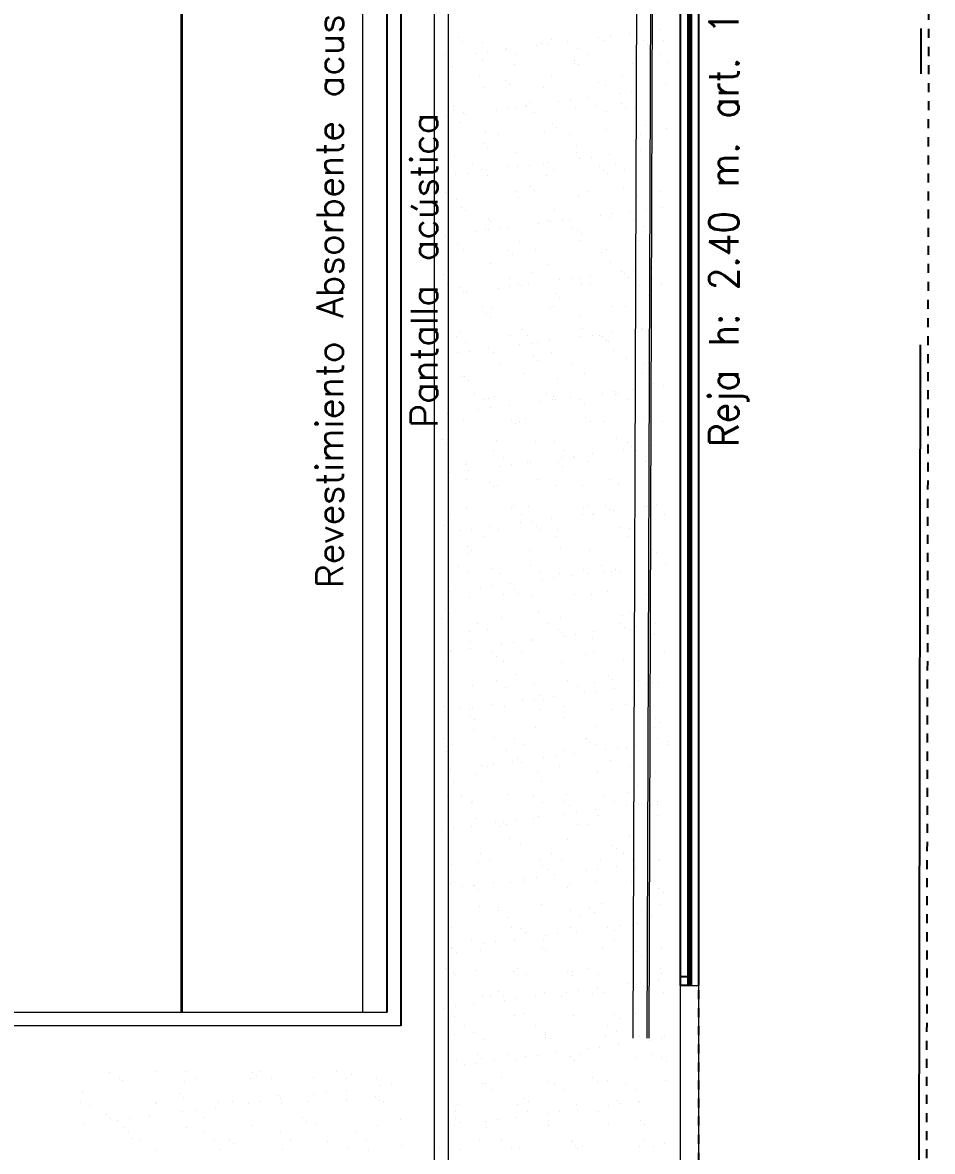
# Model space of a CAD drawing. Header units: millimetres. Extents: x 182 to 305, y 81 to 164.
# Drawn here: x 294.49 to 304.57, y 126.69 to 139.19 of the extents above; entities that cross this region are included whole.
import ezdxf

# ---------------------------------------------------------------- set-up
doc = ezdxf.new("R2010")
doc.units = ezdxf.units.MM
for name, pattern in [('ACAD_ISO04W100', [30.5, 24, -3, 0.5, -3]), ('ACAD_ISO10W100', [18.5, 12, -3, 0.5, -3]), ('DASHDOT', [1, 0.5, -0.25, 0, -0.25])]:
    doc.linetypes.add(name, pattern=pattern)
for name, color, linetype, lineweight in [('A-----DIP', 7, 'Continuous', 9), ('A-----NPP', 7, 'Continuous', 9), ('A-AREAIDM', 7, 'Continuous', 18), ('A-FLORSTM', 7, 'Continuous', 9), ('A-WALL', 7, 'Continuous', 9), ('BLOCK 019', 7, 'Continuous', 9)]:
    doc.layers.add(name, color=color, linetype=linetype, lineweight=lineweight)
for name, color, linetype in [('Lineas Lotes', 7, 'DASHDOT'), ('MODULACION REJAS', 7, 'Continuous'), ('reja', 7, 'Continuous'), ('solado h verde', 7, 'Continuous')]:
    doc.layers.add(name, color=color, linetype=linetype)
doc.styles.get("Standard").update_dxf_attribs({"font": 'txt.shx'})

msp = doc.modelspace()

# ---------------------------------------------------------------- linework, layer by layer
at = {"linetype": 'ACAD_ISO10W100'}
msp.add_line((304.3478, 86.621522), (304.483929, 160.881522), dxfattribs=at)
at = {"color": 252}
for p, q in [((298.531104, 128.23174), (298.531104, 147.038646)), ((298.681104, 147.035737), (298.681104, 128.08174))]:
    msp.add_line(p, q, dxfattribs=at)
at = {"layer": 'A-----DIP', "color": 252, "linetype": 'Continuous'}
for p, q in [((295.961064, 127.578446), (295.961064, 127.578446)), ((295.454216, 127.570518), (295.454216, 127.570518)), ((295.567753, 127.498187), (295.567753, 127.498187)), ((295.598218, 127.473534), (295.598218, 127.473534)), ((296.286958, 127.47023), (296.286958, 127.47023)), ((296.292668, 127.572041), (296.292668, 127.572041)), ((296.406205, 127.49971), (296.406205, 127.49971)), ((297.014146, 127.49643), (297.014146, 127.49643)), ((297.038415, 127.569191), (297.038415, 127.569191)), ((297.088041, 127.523717), (297.088041, 127.523717)), ((297.13112, 127.573565), (297.13112, 127.573565)), ((297.244657, 127.501234), (297.244657, 127.501234)), ((297.718906, 127.505419), (297.718906, 127.505419)), ((297.969571, 127.575088), (297.969571, 127.575088)), ((298.083109, 127.502757), (298.083109, 127.502757)), ((298.131647, 127.545385), (298.131647, 127.545385)), ((298.407647, 127.502116), (298.407647, 127.502116)), ((295.151694, 127.342141), (295.151694, 127.342141)), ((296.229045, 127.332886), (296.229045, 127.332886)), ((297.857209, 127.340984), (297.857209, 127.340984)), ((298.076097, 127.369801), (298.076097, 127.369801)), ((298.4418, 127.417947), (298.4418, 127.417947)), ((298.581942, 127.436397), (298.581942, 127.436397)), ((295.138036, 127.236271), (295.138036, 127.236271)), ((295.962282, 127.221098), (295.962282, 127.221098)), ((295.976488, 127.237794), (295.976488, 127.237794)), ((296.278671, 127.287412), (296.278671, 127.287412)), ((296.667042, 127.230087), (296.667042, 127.230087)), ((296.814939, 127.239318), (296.814939, 127.239318)), ((296.992334, 127.227121), (296.992334, 127.227121)), ((297.132476, 127.245571), (297.132476, 127.245571)), ((297.322277, 127.30908), (297.322277, 127.30908)), ((297.351364, 127.274388), (297.351364, 127.274388)), ((297.355782, 127.226784), (297.355782, 127.226784)), ((297.653391, 127.240841), (297.653391, 127.240841)), ((297.717067, 127.322534), (297.717067, 127.322534)), ((298.082971, 127.252983), (298.082971, 127.252983)), ((298.399628, 127.299826), (298.399628, 127.299826)), ((298.449254, 127.254352), (298.449254, 127.254352)), ((298.491843, 127.242364), (298.491843, 127.242364)), ((295.235094, 127.194899), (295.235094, 127.194899)), ((295.419676, 127.096581), (295.419676, 127.096581)), ((295.901898, 127.083562), (295.901898, 127.083562)), ((296.267601, 127.131708), (296.267601, 127.131708)), ((296.407743, 127.150158), (296.407743, 127.150158)), ((296.626631, 127.178975), (296.626631, 127.178975)), ((295.177165, 126.988149), (295.177165, 126.988149)), ((295.469302, 127.051107), (295.469302, 127.051107)), ((295.542869, 127.036295), (295.542869, 127.036295)), ((295.615178, 126.954756), (295.615178, 126.954756)), ((295.68301, 127.054745), (295.68301, 127.054745)), ((296.512907, 127.072775), (296.512907, 127.072775)), ((297.031107, 126.977652), (297.031107, 126.977652)), ((297.590258, 127.063521), (297.590258, 127.063521)), ((297.639884, 127.018047), (297.639884, 127.018047)), ((297.735867, 126.986641), (297.735867, 126.986641)), ((298.424607, 126.983338), (298.424607, 126.983338)), ((298.683489, 127.039715), (298.683489, 127.039715)), ((295.671661, 126.896314), (295.671661, 126.896314)), ((295.703537, 126.83647), (295.703537, 126.83647)), ((296.303918, 126.951452), (296.303918, 126.951452)), ((296.510113, 126.897837), (296.510113, 126.897837)), ((297.348565, 126.899361), (297.348565, 126.899361)), ((298.187017, 126.900884), (298.187017, 126.900884)), ((295.785199, 126.823982), (295.785199, 126.823982)), ((296.623651, 126.825506), (296.623651, 126.825506)), ((296.684003, 126.711309), (296.684003, 126.711309)), ((296.780888, 126.827216), (296.780888, 126.827216)), ((296.830514, 126.781742), (296.830514, 126.781742)), ((297.372743, 126.708006), (297.372743, 126.708006)), ((297.462102, 126.827029), (297.462102, 126.827029)), ((297.874119, 126.80341), (297.874119, 126.80341)), ((298.099931, 126.734205), (298.099931, 126.734205)), ((298.300554, 126.828553), (298.300554, 126.828553)), ((298.324335, 126.705379), (298.324335, 126.705379)), ((298.690038, 126.753525), (298.690038, 126.753525)), ((295.979242, 126.70232), (295.979242, 126.70232))]:
    msp.add_line(p, q, dxfattribs=at)
at = {"layer": 'A-----NPP', "color": 252, "lineweight": 35}
msp.add_line((296.255621, 128.23174), (296.255621, 140.144648), dxfattribs=at)
at = {"layer": 'A-FLORSTM', "color": 252}
msp.add_line((298.261104, 128.23174), (298.261104, 140.184648), dxfattribs=at)
msp.add_line((298.261104, 128.23174), (298.261104, 140.184648), dxfattribs=at)
at = {"layer": 'A-WALL', "color": 252}
for p, q in [((301.256806, 127.945421), (301.347196, 154.505268)), ((301.256806, 127.945421), (301.347196, 154.505268)), ((301.497195, 154.504758), (301.406806, 127.944911)), ((298.681104, 147.035737), (298.681104, 128.08174)), ((298.681104, 147.035737), (298.681104, 128.08174)), ((298.531104, 128.23174), (298.531104, 146.812901)), ((298.531104, 128.23174), (298.531104, 146.812901)), ((293.385886, 128.23174), (298.531104, 128.23174)), ((298.681104, 128.08174), (293.385886, 128.08174))]:
    msp.add_line(p, q, dxfattribs=at)
at = {"layer": 'A-WALL', "color": 252, "lineweight": 18}
for p, q in [((301.517195, 154.50469), (301.426805, 127.944843)), ((301.778593, 120.514856), (301.778593, 128.527043)), ((301.778593, 128.527043), (301.978592, 128.527043)), ((301.778593, 120.514856), (301.778593, 128.527043)), ((301.778593, 128.527043), (301.978592, 128.527043)), ((301.978592, 128.527043), (301.978592, 121.389934)), ((301.978592, 128.527043), (301.978592, 121.389934))]:
    msp.add_line(p, q, dxfattribs=at)
at = {"layer": 'BLOCK 019', "color": 252, "ltscale": 5}
for p, q in [((299.056106, 120.514856), (299.056106, 146.988646)), ((299.056106, 120.514856), (299.056106, 146.988646)), ((299.206106, 146.988646), (299.206106, 120.514856)), ((299.206106, 146.988646), (299.206106, 120.514856))]:
    msp.add_line(p, q, dxfattribs=at)
at = {"layer": 'Lineas Lotes', "color": 252, "linetype": 'ACAD_ISO04W100', "ltscale": 4e-05}
for p, q in [((301.978592, 160.877005), (301.978592, 84.162828)), ((304.43277, 86.617005), (304.568899, 160.877005))]:
    msp.add_line(p, q, dxfattribs=at)
at = {"layer": 'MODULACION REJAS', "color": 252, "ltscale": 5}
for p, q in [((301.778593, 128.627043), (301.878593, 128.627043)), ((301.778593, 128.527043), (301.778593, 128.627043)), ((301.878593, 128.627043), (301.878593, 128.527043)), ((301.878593, 128.527043), (301.778593, 128.527043))]:
    msp.add_line(p, q, dxfattribs=at)
at = {"layer": 'reja', "color": 252}
for p, q in [((301.778593, 128.527043), (301.778593, 160.717443)), ((301.858594, 160.717443), (301.858594, 128.527043)), ((301.878594, 160.717443), (301.878594, 128.527043)), ((301.898594, 160.717443), (301.898594, 128.527043)), ((301.978592, 160.717443), (301.978592, 128.527043))]:
    msp.add_line(p, q, dxfattribs=at)
at = {"layer": 'reja', "color": 252, "lineweight": 18}
msp.add_circle((301.878594, 128.611463), 0.01, dxfattribs=at)
at = {"layer": 'solado h verde', "color": 252, "linetype": 'Continuous'}
for p, q in [((301.556642, 139.115299), (301.556642, 139.115299)), ((299.317705, 139.021795), (299.317705, 139.021795)), ((299.364522, 138.978895), (299.364522, 138.978895)), ((299.592121, 138.961978), (299.592121, 138.961978)), ((300.241876, 138.958862), (300.241876, 138.958862)), ((300.32143, 138.952681), (300.32143, 138.952681)), ((300.349055, 138.999336), (300.349055, 138.999336)), ((300.527929, 138.979867), (300.527929, 138.979867)), ((300.872932, 139.025287), (300.872932, 139.025287)), ((300.927902, 138.983578), (300.927902, 138.983578)), ((301.005141, 139.042693), (301.005141, 139.042693)), ((301.211639, 139.069879), (301.211639, 139.069879)), ((301.365424, 138.990606), (301.365424, 138.990606)), ((301.592771, 138.992059), (301.592771, 138.992059)), ((299.169002, 138.830626), (299.169002, 138.830626)), ((299.505511, 138.845263), (299.505511, 138.845263)), ((299.63772, 138.862668), (299.63772, 138.862668)), ((299.844218, 138.889854), (299.844218, 138.889854)), ((299.852884, 138.9003), (299.852884, 138.9003)), ((299.959995, 138.832063), (299.959995, 138.832063)), ((300.189221, 138.935275), (300.189221, 138.935275)), ((300.643876, 138.901737), (300.643876, 138.901737)), ((300.750987, 138.8335), (300.750987, 138.8335)), ((301.412241, 138.947706), (301.412241, 138.947706)), ((301.434869, 138.903175), (301.434869, 138.903175)), ((301.54198, 138.834938), (301.54198, 138.834938)), ((299.585499, 138.776407), (299.585499, 138.776407)), ((299.935578, 138.723831), (299.935578, 138.723831)), ((300.600446, 138.732312), (300.600446, 138.732312)), ((300.601868, 138.767677), (300.601868, 138.767677)), ((300.648685, 138.724777), (300.648685, 138.724777)), ((301.250201, 138.729195), (301.250201, 138.729195)), ((301.633218, 138.745218), (301.633218, 138.745218)), ((299.249551, 138.699115), (299.249551, 138.699115)), ((299.554601, 138.584973), (299.554601, 138.584973)), ((300.345593, 138.58641), (300.345593, 138.58641)), ((301.136586, 138.587847), (301.136586, 138.587847)), ((299.608121, 138.472565), (299.608121, 138.472565)), ((299.838311, 138.544747), (299.838311, 138.544747)), ((299.885128, 138.501847), (299.885128, 138.501847)), ((300.257876, 138.469448), (300.257876, 138.469448)), ((300.869661, 138.522289), (300.869661, 138.522289)), ((300.943903, 138.494165), (300.943903, 138.494165)), ((301.608771, 138.502645), (301.608771, 138.502645)), ((300.555617, 138.325868), (300.555617, 138.325868)), ((300.762116, 138.353054), (300.762116, 138.353054)), ((301.107119, 138.398474), (301.107119, 138.398474)), ((301.239328, 138.41588), (301.239328, 138.41588)), ((301.445826, 138.443066), (301.445826, 138.443066)), ((299.265551, 138.209702), (299.265551, 138.209702)), ((299.267029, 138.262821), (299.267029, 138.262821)), ((299.739698, 138.21845), (299.739698, 138.21845)), ((299.871907, 138.235856), (299.871907, 138.235856)), ((299.951578, 138.234418), (299.951578, 138.234418)), ((300.058021, 138.264259), (300.058021, 138.264259)), ((300.078405, 138.263042), (300.078405, 138.263042)), ((300.106105, 138.299359), (300.106105, 138.299359)), ((300.423408, 138.308462), (300.423408, 138.308462)), ((300.616446, 138.242898), (300.616446, 138.242898)), ((300.849014, 138.265696), (300.849014, 138.265696)), ((301.122474, 138.290629), (301.122474, 138.290629)), ((301.169291, 138.247729), (301.169291, 138.247729)), ((301.266201, 138.239782), (301.266201, 138.239782)), ((299.188197, 138.145843), (299.188197, 138.145843)), ((299.342548, 138.07643), (299.342548, 138.07643)), ((299.37414, 138.194584), (299.37414, 138.194584)), ((299.394695, 138.173029), (299.394695, 138.173029)), ((300.165132, 138.196021), (300.165132, 138.196021)), ((300.956124, 138.197459), (300.956124, 138.197459)), ((299.624121, 137.983152), (299.624121, 137.983152)), ((300.273876, 137.980035), (300.273876, 137.980035)), ((300.358917, 138.067699), (300.358917, 138.067699)), ((300.405734, 138.024799), (300.405734, 138.024799)), ((300.550731, 137.950368), (300.550731, 137.950368)), ((300.959903, 138.004751), (300.959903, 138.004751)), ((301.341723, 137.951805), (301.341723, 137.951805)), ((301.390268, 138.045241), (301.390268, 138.045241)), ((301.624771, 138.013232), (301.624771, 138.013232)), ((299.595361, 137.84477), (299.595361, 137.84477)), ((299.759738, 137.948931), (299.759738, 137.948931)), ((299.281551, 137.720288), (299.281551, 137.720288)), ((299.642178, 137.80187), (299.642178, 137.80187)), ((299.967578, 137.745005), (299.967578, 137.745005)), ((300.626711, 137.822312), (300.626711, 137.822312)), ((300.632447, 137.753485), (300.632447, 137.753485)), ((300.996303, 137.726241), (300.996303, 137.726241)), ((301.282201, 137.750369), (301.282201, 137.750369)), ((301.341306, 137.771661), (301.341306, 137.771661)), ((301.473515, 137.789067), (301.473515, 137.789067)), ((299.472166, 137.62678), (299.472166, 137.62678)), ((299.863155, 137.599382), (299.863155, 137.599382)), ((299.973885, 137.591637), (299.973885, 137.591637)), ((300.106094, 137.609043), (300.106094, 137.609043)), ((300.263159, 137.628217), (300.263159, 137.628217)), ((300.312592, 137.636229), (300.312592, 137.636229)), ((300.657595, 137.681649), (300.657595, 137.681649)), ((300.789804, 137.699055), (300.789804, 137.699055)), ((300.879524, 137.590652), (300.879524, 137.590652)), ((301.054151, 137.629654), (301.054151, 137.629654)), ((299.290175, 137.501625), (299.290175, 137.501625)), ((299.422384, 137.51903), (299.422384, 137.51903)), ((299.579277, 137.558543), (299.579277, 137.558543)), ((299.628882, 137.546216), (299.628882, 137.546216)), ((299.640122, 137.493738), (299.640122, 137.493738)), ((300.289877, 137.490622), (300.289877, 137.490622)), ((300.370269, 137.55998), (300.370269, 137.55998)), ((300.926341, 137.547752), (300.926341, 137.547752)), ((300.975903, 137.515338), (300.975903, 137.515338)), ((301.161262, 137.561417), (301.161262, 137.561417)), ((300.115967, 137.367722), (300.115967, 137.367722)), ((300.162784, 137.324822), (300.162784, 137.324822)), ((301.147317, 137.345264), (301.147317, 137.345264)), ((299.173883, 137.311452), (299.173883, 137.311452)), ((299.297552, 137.230875), (299.297552, 137.230875)), ((299.964876, 137.312889), (299.964876, 137.312889)), ((299.983579, 137.255591), (299.983579, 137.255591)), ((300.648447, 137.264072), (300.648447, 137.264072)), ((300.755868, 137.314326), (300.755868, 137.314326)), ((301.298202, 137.260956), (301.298202, 137.260956)), ((301.54686, 137.315764), (301.54686, 137.315764)), ((299.352411, 137.144793), (299.352411, 137.144793)), ((299.399228, 137.101893), (299.399228, 137.101893)), ((300.383761, 137.122334), (300.383761, 137.122334)), ((301.23049, 137.099428), (301.23049, 137.099428)), ((301.40013, 137.113604), (301.40013, 137.113604)), ((301.575493, 137.144848), (301.575493, 137.144848)), ((299.656122, 137.004325), (299.656122, 137.004325)), ((299.677304, 136.990738), (299.677304, 136.990738)), ((300.208072, 136.964824), (300.208072, 136.964824)), ((300.305877, 137.001209), (300.305877, 137.001209)), ((300.340281, 136.98223), (300.340281, 136.98223)), ((300.468296, 136.992175), (300.468296, 136.992175)), ((300.546779, 137.009416), (300.546779, 137.009416)), ((300.891782, 137.054836), (300.891782, 137.054836)), ((300.991904, 137.025925), (300.991904, 137.025925)), ((301.023991, 137.072242), (301.023991, 137.072242)), ((301.259288, 136.993612), (301.259288, 136.993612)), ((301.446947, 137.070704), (301.446947, 137.070704)), ((299.179359, 136.829391), (299.179359, 136.829391)), ((299.524362, 136.874812), (299.524362, 136.874812)), ((299.620205, 136.899405), (299.620205, 136.899405)), ((299.656571, 136.892217), (299.656571, 136.892217)), ((299.784414, 136.922501), (299.784414, 136.922501)), ((299.863069, 136.919403), (299.863069, 136.919403)), ((300.575407, 136.923938), (300.575407, 136.923938)), ((300.636573, 136.890675), (300.636573, 136.890675)), ((300.683391, 136.847775), (300.683391, 136.847775)), ((301.366399, 136.925375), (301.366399, 136.925375)), ((299.313552, 136.741462), (299.313552, 136.741462)), ((299.999579, 136.766178), (299.999579, 136.766178)), ((300.664447, 136.774659), (300.664447, 136.774659)), ((301.314202, 136.771542), (301.314202, 136.771542)), ((299.37902, 136.67541), (299.37902, 136.67541)), ((299.873017, 136.667745), (299.873017, 136.667745)), ((299.919834, 136.624845), (299.919834, 136.624845)), ((300.170013, 136.676847), (300.170013, 136.676847)), ((300.904367, 136.645287), (300.904367, 136.645287)), ((300.961005, 136.678285), (300.961005, 136.678285)), ((299.672122, 136.514912), (299.672122, 136.514912)), ((300.321877, 136.511796), (300.321877, 136.511796)), ((301.007904, 136.536512), (301.007904, 136.536512)), ((301.464677, 136.472615), (301.464677, 136.472615)), ((299.156278, 136.401916), (299.156278, 136.401916)), ((299.882441, 136.354696), (299.882441, 136.354696)), ((300.140811, 136.422357), (300.140811, 136.422357)), ((300.442259, 136.338011), (300.442259, 136.338011)), ((300.574468, 136.355417), (300.574468, 136.355417)), ((300.673433, 136.356133), (300.673433, 136.356133)), ((300.780966, 136.382603), (300.780966, 136.382603)), ((301.125969, 136.428023), (301.125969, 136.428023)), ((301.15718, 136.413627), (301.15718, 136.413627)), ((301.203997, 136.370727), (301.203997, 136.370727)), ((301.258178, 136.445429), (301.258178, 136.445429)), ((301.464426, 136.35757), (301.464426, 136.35757)), ((299.198559, 136.285022), (299.198559, 136.285022)), ((299.329552, 136.252049), (299.329552, 136.252049)), ((299.413546, 136.202578), (299.413546, 136.202578)), ((299.758549, 136.247999), (299.758549, 136.247999)), ((299.890758, 136.265405), (299.890758, 136.265405)), ((299.989552, 136.286459), (299.989552, 136.286459)), ((300.015579, 136.276765), (300.015579, 136.276765)), ((300.097256, 136.292591), (300.097256, 136.292591)), ((300.680447, 136.285245), (300.680447, 136.285245)), ((300.780544, 136.287896), (300.780544, 136.287896)), ((301.330202, 136.282129), (301.330202, 136.282129)), ((301.571536, 136.289333), (301.571536, 136.289333)), ((299.207048, 136.175392), (299.207048, 136.175392)), ((299.377254, 136.199428), (299.377254, 136.199428)), ((300.393623, 136.190698), (300.393623, 136.190698)), ((300.44044, 136.147798), (300.44044, 136.147798)), ((301.424974, 136.168239), (301.424974, 136.168239)), ((299.584158, 136.039368), (299.584158, 136.039368)), ((299.630067, 135.967768), (299.630067, 135.967768)), ((299.688123, 136.025499), (299.688123, 136.025499)), ((300.337877, 136.022382), (300.337877, 136.022382)), ((300.37515, 136.040806), (300.37515, 136.040806)), ((301.023904, 136.047099), (301.023904, 136.047099)), ((301.166142, 136.042243), (301.166142, 136.042243)), ((299.676884, 135.924868), (299.676884, 135.924868)), ((300.661417, 135.94531), (300.661417, 135.94531)), ((299.296586, 135.717217), (299.296586, 135.717217)), ((299.345553, 135.762635), (299.345553, 135.762635)), ((299.897861, 135.72238), (299.897861, 135.72238)), ((300.03158, 135.787352), (300.03158, 135.787352)), ((300.087578, 135.718654), (300.087578, 135.718654)), ((300.676446, 135.711198), (300.676446, 135.711198)), ((300.696448, 135.795832), (300.696448, 135.795832)), ((300.808655, 135.728604), (300.808655, 135.728604)), ((300.87857, 135.720092), (300.87857, 135.720092)), ((300.91423, 135.71365), (300.91423, 135.71365)), ((301.015153, 135.75579), (301.015153, 135.75579)), ((301.346203, 135.792716), (301.346203, 135.792716)), ((301.360156, 135.80121), (301.360156, 135.80121)), ((301.492365, 135.818616), (301.492365, 135.818616)), ((299.403696, 135.64898), (299.403696, 135.64898)), ((299.647733, 135.575765), (299.647733, 135.575765)), ((299.992736, 135.621186), (299.992736, 135.621186)), ((300.124945, 135.638592), (300.124945, 135.638592)), ((300.194689, 135.650417), (300.194689, 135.650417)), ((300.331443, 135.665778), (300.331443, 135.665778)), ((300.961047, 135.67075), (300.961047, 135.67075)), ((300.985681, 135.651854), (300.985681, 135.651854)), ((299.309025, 135.531174), (299.309025, 135.531174)), ((299.441235, 135.548579), (299.441235, 135.548579)), ((299.704123, 135.536085), (299.704123, 135.536085)), ((300.150673, 135.49072), (300.150673, 135.49072)), ((300.353878, 135.532969), (300.353878, 135.532969)), ((301.039905, 135.557685), (301.039905, 135.557685)), ((301.182023, 135.468262), (301.182023, 135.468262)), ((299.789295, 135.403327), (299.789295, 135.403327)), ((300.19749, 135.44782), (300.19749, 135.44782)), ((300.580287, 135.404764), (300.580287, 135.404764)), ((301.37128, 135.406201), (301.37128, 135.406201)), ((299.361553, 135.273222), (299.361553, 135.273222)), ((299.387117, 135.267791), (299.387117, 135.267791)), ((299.433934, 135.224891), (299.433934, 135.224891)), ((300.04758, 135.297938), (300.04758, 135.297938)), ((300.418467, 135.245333), (300.418467, 135.245333)), ((300.712448, 135.306419), (300.712448, 135.306419)), ((301.362203, 135.303303), (301.362203, 135.303303)), ((301.434836, 135.236602), (301.434836, 135.236602)), ((299.501723, 135.081175), (299.501723, 135.081175)), ((300.292715, 135.082613), (300.292715, 135.082613)), ((300.910633, 135.084385), (300.910633, 135.084385)), ((301.042842, 135.101791), (301.042842, 135.101791)), ((301.083708, 135.08405), (301.083708, 135.08405)), ((301.24934, 135.128977), (301.24934, 135.128977)), ((301.481653, 135.193702), (301.481653, 135.193702)), ((301.594343, 135.174397), (301.594343, 135.174397)), ((299.608834, 135.012938), (299.608834, 135.012938)), ((299.65491, 135.022403), (299.65491, 135.022403)), ((299.720123, 135.046672), (299.720123, 135.046672)), ((300.226923, 134.994373), (300.226923, 134.994373)), ((300.359132, 135.011779), (300.359132, 135.011779)), ((300.369878, 135.043556), (300.369878, 135.043556)), ((300.399826, 135.014376), (300.399826, 135.014376)), ((300.56563, 135.038965), (300.56563, 135.038965)), ((300.671279, 135.013673), (300.671279, 135.013673)), ((300.718096, 134.970773), (300.718096, 134.970773)), ((301.055905, 135.068272), (301.055905, 135.068272)), ((301.190818, 135.015813), (301.190818, 135.015813)), ((299.198209, 134.85894), (299.198209, 134.85894)), ((299.543212, 134.904361), (299.543212, 134.904361)), ((299.675422, 134.921767), (299.675422, 134.921767)), ((299.88192, 134.948953), (299.88192, 134.948953)), ((299.20344, 134.765848), (299.20344, 134.765848)), ((299.377553, 134.783809), (299.377553, 134.783809)), ((299.907723, 134.790743), (299.907723, 134.790743)), ((299.95454, 134.747843), (299.95454, 134.747843)), ((299.994432, 134.767285), (299.994432, 134.767285)), ((300.06358, 134.808525), (300.06358, 134.808525)), ((300.728448, 134.817006), (300.728448, 134.817006)), ((300.785425, 134.768722), (300.785425, 134.768722)), ((300.939073, 134.768285), (300.939073, 134.768285)), ((301.378203, 134.813889), (301.378203, 134.813889)), ((301.576417, 134.770159), (301.576417, 134.770159)), ((301.071905, 134.578859), (301.071905, 134.578859)), ((299.144166, 134.567814), (299.144166, 134.567814)), ((299.190984, 134.524914), (299.190984, 134.524914)), ((299.736124, 134.557259), (299.736124, 134.557259)), ((300.175517, 134.545355), (300.175517, 134.545355)), ((300.385878, 134.554143), (300.385878, 134.554143)), ((301.14482, 134.457572), (301.14482, 134.457572)), ((301.191886, 134.536625), (301.191886, 134.536625)), ((301.238703, 134.493725), (301.238703, 134.493725)), ((301.277029, 134.474978), (301.277029, 134.474978)), ((301.483527, 134.502164), (301.483527, 134.502164)), ((299.70686, 134.445134), (299.70686, 134.445134)), ((299.813971, 134.376897), (299.813971, 134.376897)), ((300.46111, 134.36756), (300.46111, 134.36756)), ((300.497853, 134.446571), (300.497853, 134.446571)), ((300.593319, 134.384966), (300.593319, 134.384966)), ((300.604963, 134.378334), (300.604963, 134.378334)), ((300.744449, 134.327593), (300.744449, 134.327593)), ((300.799817, 134.412152), (300.799817, 134.412152)), ((301.288845, 134.448008), (301.288845, 134.448008)), ((301.395956, 134.379771), (301.395956, 134.379771)), ((299.225898, 134.204941), (299.225898, 134.204941)), ((299.393554, 134.294396), (299.393554, 134.294396)), ((299.41196, 134.322426), (299.41196, 134.322426)), ((299.432396, 134.232127), (299.432396, 134.232127)), ((299.777399, 134.277548), (299.777399, 134.277548)), ((299.909609, 134.294954), (299.909609, 134.294954)), ((300.079581, 134.319112), (300.079581, 134.319112)), ((300.116107, 134.32214), (300.116107, 134.32214)), ((300.428329, 134.313696), (300.428329, 134.313696)), ((300.475146, 134.270796), (300.475146, 134.270796)), ((301.394203, 134.324476), (301.394203, 134.324476)), ((301.459679, 134.291237), (301.459679, 134.291237)), ((299.408577, 134.129806), (299.408577, 134.129806)), ((299.664773, 134.090766), (299.664773, 134.090766)), ((300.19957, 134.131243), (300.19957, 134.131243)), ((300.990562, 134.13268), (300.990562, 134.13268)), ((301.087906, 134.089446), (301.087906, 134.089446)), ((299.71159, 134.047866), (299.71159, 134.047866)), ((299.752124, 134.067846), (299.752124, 134.067846)), ((300.401879, 134.064729), (300.401879, 134.064729)), ((300.696123, 134.068308), (300.696123, 134.068308)), ((299.932567, 133.845378), (299.932567, 133.845378)), ((300.095581, 133.829699), (300.095581, 133.829699)), ((300.760449, 133.838179), (300.760449, 133.838179)), ((300.948935, 133.836648), (300.948935, 133.836648)), ((301.379007, 133.830759), (301.379007, 133.830759)), ((301.410204, 133.835063), (301.410204, 133.835063)), ((301.511216, 133.848165), (301.511216, 133.848165)), ((299.228116, 133.739418), (299.228116, 133.739418)), ((299.409554, 133.804983), (299.409554, 133.804983)), ((299.911998, 133.809092), (299.911998, 133.809092)), ((300.019108, 133.740855), (300.019108, 133.740855)), ((300.695297, 133.740747), (300.695297, 133.740747)), ((300.70299, 133.810529), (300.70299, 133.810529)), ((300.810101, 133.742292), (300.810101, 133.742292)), ((300.827506, 133.758153), (300.827506, 133.758153)), ((300.995753, 133.793748), (300.995753, 133.793748)), ((301.034004, 133.785339), (301.034004, 133.785339)), ((301.493982, 133.811966), (301.493982, 133.811966)), ((301.601093, 133.743729), (301.601093, 133.743729)), ((299.16901, 133.622449), (299.16901, 133.622449)), ((299.460085, 133.578128), (299.460085, 133.578128)), ((299.666583, 133.605314), (299.666583, 133.605314)), ((299.768124, 133.578432), (299.768124, 133.578432)), ((300.011586, 133.650735), (300.011586, 133.650735)), ((300.143796, 133.668141), (300.143796, 133.668141)), ((300.185379, 133.613719), (300.185379, 133.613719)), ((300.350294, 133.695327), (300.350294, 133.695327)), ((301.103906, 133.600032), (301.103906, 133.600032)), ((301.216729, 133.59126), (301.216729, 133.59126)), ((299.327876, 133.560723), (299.327876, 133.560723)), ((299.613714, 133.493764), (299.613714, 133.493764)), ((300.232196, 133.570819), (300.232196, 133.570819)), ((300.404707, 133.495201), (300.404707, 133.495201)), ((300.417879, 133.575316), (300.417879, 133.575316)), ((301.195699, 133.496639), (301.195699, 133.496639)), ((299.421823, 133.390789), (299.421823, 133.390789)), ((299.46864, 133.347889), (299.46864, 133.347889)), ((300.111581, 133.340286), (300.111581, 133.340286)), ((300.453173, 133.368331), (300.453173, 133.368331)), ((300.776449, 133.348766), (300.776449, 133.348766)), ((301.426204, 133.34565), (301.426204, 133.34565)), ((301.469542, 133.3596), (301.469542, 133.3596)), ((299.425554, 133.315569), (299.425554, 133.315569)), ((301.516359, 133.3167), (301.516359, 133.3167)), ((301.613194, 133.203946), (301.613194, 133.203946)), ((299.326142, 133.171613), (299.326142, 133.171613)), ((299.433253, 133.103376), (299.433253, 133.103376)), ((299.689616, 133.145401), (299.689616, 133.145401)), ((299.784125, 133.089019), (299.784125, 133.089019)), ((300.117135, 133.17305), (300.117135, 133.17305)), ((300.224245, 133.104813), (300.224245, 133.104813)), ((300.433879, 133.085903), (300.433879, 133.085903)), ((300.705985, 133.136671), (300.705985, 133.136671)), ((300.752802, 133.093771), (300.752802, 133.093771)), ((300.908127, 133.174487), (300.908127, 133.174487)), ((300.929484, 133.113934), (300.929484, 133.113934)), ((301.015238, 133.10625), (301.015238, 133.10625)), ((301.061693, 133.13134), (301.061693, 133.13134)), ((301.119906, 133.110619), (301.119906, 133.110619)), ((301.268191, 133.158526), (301.268191, 133.158526)), ((299.90077, 132.978502), (299.90077, 132.978502)), ((300.245773, 133.023922), (300.245773, 133.023922)), ((300.377983, 133.041328), (300.377983, 133.041328)), ((300.584481, 133.068514), (300.584481, 133.068514)), ((299.21706, 132.888489), (299.21706, 132.888489)), ((299.562063, 132.93391), (299.562063, 132.93391)), ((299.694272, 132.951316), (299.694272, 132.951316)), ((299.818852, 132.857723), (299.818852, 132.857723)), ((299.942429, 132.913741), (299.942429, 132.913741)), ((299.989246, 132.870841), (299.989246, 132.870841)), ((300.127581, 132.850872), (300.127581, 132.850872)), ((300.609844, 132.85916), (300.609844, 132.85916)), ((300.79245, 132.859353), (300.79245, 132.859353)), ((300.973779, 132.891283), (300.973779, 132.891283)), ((301.400836, 132.860597), (301.400836, 132.860597)), ((301.442204, 132.856236), (301.442204, 132.856236)), ((299.441555, 132.826156), (299.441555, 132.826156)), ((299.135257, 132.591125), (299.135257, 132.591125)), ((299.178872, 132.690812), (299.178872, 132.690812)), ((299.225689, 132.647912), (299.225689, 132.647912)), ((299.800125, 132.599606), (299.800125, 132.599606)), ((300.210223, 132.668354), (300.210223, 132.668354)), ((300.44988, 132.59649), (300.44988, 132.59649)), ((301.135907, 132.621206), (301.135907, 132.621206)), ((301.226592, 132.659623), (301.226592, 132.659623)), ((301.273409, 132.616723), (301.273409, 132.616723)), ((299.53128, 132.535571), (299.53128, 132.535571)), ((299.63839, 132.467334), (299.63839, 132.467334)), ((300.322272, 132.537008), (300.322272, 132.537008)), ((300.429383, 132.468771), (300.429383, 132.468771)), ((301.113264, 132.538446), (301.113264, 132.538446)), ((301.163671, 132.487121), (301.163671, 132.487121)), ((301.220375, 132.470209), (301.220375, 132.470209)), ((301.29588, 132.504527), (301.29588, 132.504527)), ((301.502378, 132.531713), (301.502378, 132.531713)), ((299.446666, 132.445424), (299.446666, 132.445424)), ((299.457555, 132.336743), (299.457555, 132.336743)), ((300.134957, 132.351689), (300.134957, 132.351689)), ((300.143582, 132.361459), (300.143582, 132.361459)), ((300.463035, 132.436694), (300.463035, 132.436694)), ((300.47996, 132.397109), (300.47996, 132.397109)), ((300.509852, 132.393794), (300.509852, 132.393794)), ((300.61217, 132.414515), (300.61217, 132.414515)), ((300.80845, 132.36994), (300.80845, 132.36994)), ((300.818668, 132.441701), (300.818668, 132.441701)), ((301.458205, 132.366823), (301.458205, 132.366823)), ((301.494385, 132.414235), (301.494385, 132.414235)), ((299.232997, 132.220244), (299.232997, 132.220244)), ((299.244749, 132.23449), (299.244749, 132.23449)), ((299.451247, 132.261676), (299.451247, 132.261676)), ((299.699479, 132.213764), (299.699479, 132.213764)), ((299.79625, 132.307097), (299.79625, 132.307097)), ((299.928459, 132.324503), (299.928459, 132.324503)), ((300.023989, 132.221681), (300.023989, 132.221681)), ((300.814981, 132.223118), (300.814981, 132.223118)), ((301.605974, 132.224555), (301.605974, 132.224555)), ((299.151257, 132.101712), (299.151257, 132.101712)), ((299.746296, 132.170864), (299.746296, 132.170864)), ((299.816125, 132.110193), (299.816125, 132.110193)), ((300.46588, 132.107076), (300.46588, 132.107076)), ((300.730829, 132.191306), (300.730829, 132.191306)), ((301.151907, 132.131793), (301.151907, 132.131793)), ((299.967272, 131.968376), (299.967272, 131.968376)), ((300.983641, 131.959646), (300.983641, 131.959646)), ((299.473555, 131.84733), (299.473555, 131.84733)), ((299.736417, 131.899529), (299.736417, 131.899529)), ((299.843528, 131.831292), (299.843528, 131.831292)), ((300.159582, 131.872046), (300.159582, 131.872046)), ((300.527409, 131.900967), (300.527409, 131.900967)), ((300.63452, 131.83273), (300.63452, 131.83273)), ((300.82445, 131.880526), (300.82445, 131.880526)), ((301.030458, 131.916746), (301.030458, 131.916746)), ((301.318402, 131.902404), (301.318402, 131.902404)), ((301.397858, 131.860308), (301.397858, 131.860308)), ((301.425512, 131.834167), (301.425512, 131.834167)), ((301.474205, 131.87741), (301.474205, 131.87741)), ((301.530067, 131.877714), (301.530067, 131.877714)), ((299.203716, 131.745447), (299.203716, 131.745447)), ((300.220085, 131.736717), (300.220085, 131.736717)), ((300.369144, 131.724876), (300.369144, 131.724876)), ((300.714147, 131.770296), (300.714147, 131.770296)), ((300.846357, 131.787702), (300.846357, 131.787702)), ((301.052855, 131.814888), (301.052855, 131.814888)), ((301.251435, 131.714258), (301.251435, 131.714258)), ((299.167257, 131.612299), (299.167257, 131.612299)), ((299.346727, 131.590272), (299.346727, 131.590272)), ((299.438134, 131.584202), (299.438134, 131.584202)), ((299.478936, 131.607678), (299.478936, 131.607678)), ((299.685434, 131.634864), (299.685434, 131.634864)), ((299.832126, 131.62078), (299.832126, 131.62078)), ((300.030437, 131.680284), (300.030437, 131.680284)), ((300.162646, 131.69769), (300.162646, 131.69769)), ((300.229126, 131.585639), (300.229126, 131.585639)), ((300.266902, 131.693817), (300.266902, 131.693817)), ((300.48188, 131.617663), (300.48188, 131.617663)), ((301.020119, 131.587076), (301.020119, 131.587076)), ((301.167907, 131.642379), (301.167907, 131.642379)), ((299.456528, 131.513787), (299.456528, 131.513787)), ((299.503346, 131.470887), (299.503346, 131.470887)), ((300.487879, 131.491329), (300.487879, 131.491329)), ((301.504248, 131.482598), (301.504248, 131.482598)), ((299.489556, 131.357916), (299.489556, 131.357916)), ((300.175582, 131.382633), (300.175582, 131.382633)), ((300.840451, 131.391113), (300.840451, 131.391113)), ((301.490205, 131.387997), (301.490205, 131.387997)), ((301.551065, 131.439698), (301.551065, 131.439698)), ((299.150562, 131.262051), (299.150562, 131.262051)), ((299.724322, 131.268399), (299.724322, 131.268399)), ((299.941554, 131.263488), (299.941554, 131.263488)), ((300.732547, 131.264925), (300.732547, 131.264925)), ((300.740691, 131.259669), (300.740691, 131.259669)), ((300.787508, 131.216769), (300.787508, 131.216769)), ((301.523539, 131.266362), (301.523539, 131.266362)), ((301.632045, 131.233495), (301.632045, 131.233495)), ((299.183258, 131.122886), (299.183258, 131.122886)), ((299.257673, 131.193813), (299.257673, 131.193813)), ((299.848126, 131.131366), (299.848126, 131.131366)), ((300.048665, 131.195251), (300.048665, 131.195251)), ((300.497881, 131.12825), (300.497881, 131.12825)), ((300.603331, 131.098063), (300.603331, 131.098063)), ((300.839657, 131.196688), (300.839657, 131.196688)), ((300.948334, 131.143483), (300.948334, 131.143483)), ((301.080544, 131.160889), (301.080544, 131.160889)), ((301.183907, 131.152966), (301.183907, 131.152966)), ((301.287042, 131.188075), (301.287042, 131.188075)), ((301.63065, 131.198125), (301.63065, 131.198125)), ((299.580914, 130.963459), (299.580914, 130.963459)), ((299.713123, 130.980865), (299.713123, 130.980865)), ((299.919621, 131.008051), (299.919621, 131.008051)), ((299.977135, 131.03674), (299.977135, 131.03674)), ((300.023952, 130.99384), (300.023952, 130.99384)), ((300.264624, 131.053471), (300.264624, 131.053471)), ((300.396833, 131.070877), (300.396833, 131.070877)), ((301.008485, 131.014281), (301.008485, 131.014281)), ((299.235911, 130.918038), (299.235911, 130.918038)), ((299.505556, 130.868503), (299.505556, 130.868503)), ((299.643271, 130.94816), (299.643271, 130.94816)), ((300.191583, 130.893219), (300.191583, 130.893219)), ((300.434263, 130.949597), (300.434263, 130.949597)), ((300.856451, 130.9017), (300.856451, 130.9017)), ((301.225256, 130.951034), (301.225256, 130.951034)), ((301.506206, 130.898584), (301.506206, 130.898584)), ((299.213578, 130.81381), (299.213578, 130.81381)), ((299.260395, 130.77091), (299.260395, 130.77091)), ((300.244929, 130.791352), (300.244929, 130.791352)), ((301.261297, 130.782621), (301.261297, 130.782621)), ((301.308115, 130.739721), (301.308115, 130.739721)), ((299.199258, 130.633472), (299.199258, 130.633472)), ((299.355699, 130.626009), (299.355699, 130.626009)), ((299.864126, 130.641953), (299.864126, 130.641953)), ((300.146691, 130.627446), (300.146691, 130.627446)), ((300.513881, 130.638837), (300.513881, 130.638837)), ((300.937684, 130.628883), (300.937684, 130.628883)), ((301.199908, 130.663553), (301.199908, 130.663553)), ((299.46281, 130.557772), (299.46281, 130.557772)), ((299.481372, 130.568422), (299.481372, 130.568422)), ((300.253802, 130.559209), (300.253802, 130.559209)), ((300.497741, 130.559692), (300.497741, 130.559692)), ((300.544558, 130.516792), (300.544558, 130.516792)), ((300.837518, 130.47125), (300.837518, 130.47125)), ((301.044795, 130.560646), (301.044795, 130.560646)), ((301.182521, 130.51667), (301.182521, 130.51667)), ((301.314731, 130.534076), (301.314731, 130.534076)), ((301.521229, 130.561262), (301.521229, 130.561262)), ((301.529091, 130.537233), (301.529091, 130.537233)), ((299.521556, 130.37909), (299.521556, 130.37909)), ((299.734185, 130.336762), (299.734185, 130.336762)), ((299.815101, 130.336646), (299.815101, 130.336646)), ((299.94731, 130.354052), (299.94731, 130.354052)), ((300.153808, 130.381238), (300.153808, 130.381238)), ((300.207583, 130.403806), (300.207583, 130.403806)), ((300.498811, 130.426658), (300.498811, 130.426658)), ((300.63102, 130.444064), (300.63102, 130.444064)), ((300.872451, 130.412287), (300.872451, 130.412287)), ((301.522206, 130.40917), (301.522206, 130.40917)), ((299.131391, 130.246634), (299.131391, 130.246634)), ((299.2636, 130.264039), (299.2636, 130.264039)), ((299.470098, 130.291225), (299.470098, 130.291225)), ((299.781002, 130.293862), (299.781002, 130.293862)), ((299.848408, 130.312118), (299.848408, 130.312118)), ((300.639401, 130.313556), (300.639401, 130.313556)), ((300.765535, 130.314304), (300.765535, 130.314304)), ((301.430393, 130.314993), (301.430393, 130.314993)), ((299.215258, 130.144059), (299.215258, 130.144059)), ((299.880126, 130.15254), (299.880126, 130.15254)), ((300.001978, 130.091375), (300.001978, 130.091375)), ((300.529881, 130.149423), (300.529881, 130.149423)), ((301.018347, 130.082644), (301.018347, 130.082644)), ((301.215908, 130.17414), (301.215908, 130.17414)), ((299.560836, 129.989967), (299.560836, 129.989967)), ((300.351829, 129.991404), (300.351829, 129.991404)), ((301.065164, 130.039744), (301.065164, 130.039744)), ((301.142821, 129.992841), (301.142821, 129.992841)), ((299.238422, 129.868445), (299.238422, 129.868445)), ((299.537556, 129.889677), (299.537556, 129.889677)), ((299.667947, 129.92173), (299.667947, 129.92173)), ((300.223583, 129.914393), (300.223583, 129.914393)), ((300.254791, 129.859715), (300.254791, 129.859715)), ((300.458939, 129.923167), (300.458939, 129.923167)), ((300.888452, 129.922873), (300.888452, 129.922873)), ((301.071706, 129.844437), (301.071706, 129.844437)), ((301.249932, 129.924604), (301.249932, 129.924604)), ((301.286141, 129.837256), (301.286141, 129.837256)), ((301.416708, 129.889857), (301.416708, 129.889857)), ((301.538206, 129.919757), (301.538206, 129.919757)), ((301.548918, 129.907263), (301.548918, 129.907263)), ((300.049288, 129.709833), (300.049288, 129.709833)), ((300.181497, 129.727239), (300.181497, 129.727239)), ((300.301608, 129.816815), (300.301608, 129.816815)), ((300.387995, 129.754425), (300.387995, 129.754425)), ((300.732998, 129.799845), (300.732998, 129.799845)), ((300.865207, 129.817251), (300.865207, 129.817251)), ((299.231259, 129.654646), (299.231259, 129.654646)), ((299.262553, 129.674639), (299.262553, 129.674639)), ((299.365578, 129.619821), (299.365578, 129.619821)), ((299.491234, 129.636785), (299.491234, 129.636785)), ((299.497787, 129.637227), (299.497787, 129.637227)), ((299.538051, 129.593885), (299.538051, 129.593885)), ((299.704285, 129.664413), (299.704285, 129.664413)), ((299.896127, 129.663127), (299.896127, 129.663127)), ((300.053546, 129.676077), (300.053546, 129.676077)), ((300.522585, 129.614327), (300.522585, 129.614327)), ((300.545882, 129.66001), (300.545882, 129.66001)), ((300.844538, 129.677514), (300.844538, 129.677514)), ((301.231908, 129.684726), (301.231908, 129.684726)), ((301.538954, 129.605596), (301.538954, 129.605596)), ((301.585771, 129.562696), (301.585771, 129.562696)), ((299.553557, 129.400263), (299.553557, 129.400263)), ((299.759028, 129.391397), (299.759028, 129.391397)), ((299.765974, 129.353925), (299.765974, 129.353925)), ((300.239584, 129.42498), (300.239584, 129.42498)), ((300.556966, 129.355362), (300.556966, 129.355362)), ((300.775397, 129.382667), (300.775397, 129.382667)), ((300.822214, 129.339767), (300.822214, 129.339767)), ((300.904452, 129.43346), (300.904452, 129.43346)), ((301.347958, 129.3568), (301.347958, 129.3568)), ((301.554207, 129.430344), (301.554207, 129.430344)), ((299.873084, 129.285688), (299.873084, 129.285688)), ((300.664077, 129.287125), (300.664077, 129.287125)), ((301.305893, 129.217624), (301.305893, 129.217624)), ((301.455069, 129.288563), (301.455069, 129.288563)), ((299.247259, 129.165233), (299.247259, 129.165233)), ((299.912127, 129.173713), (299.912127, 129.173713)), ((300.011841, 129.159738), (300.011841, 129.159738)), ((300.058658, 129.116838), (300.058658, 129.116838)), ((300.283475, 129.08302), (300.283475, 129.08302)), ((300.415684, 129.100426), (300.415684, 129.100426)), ((300.561882, 129.170597), (300.561882, 129.170597)), ((300.622182, 129.127612), (300.622182, 129.127612)), ((300.967185, 129.173032), (300.967185, 129.173032)), ((301.043191, 129.137279), (301.043191, 129.137279)), ((301.099394, 129.190438), (301.099394, 129.190438)), ((301.247909, 129.195313), (301.247909, 129.195313)), ((299.467691, 129.038598), (299.467691, 129.038598)), ((299.599765, 128.993008), (299.599765, 128.993008)), ((299.731974, 129.010414), (299.731974, 129.010414)), ((299.938472, 129.0376), (299.938472, 129.0376)), ((300.258683, 129.040035), (300.258683, 129.040035)), ((301.049675, 129.041472), (301.049675, 129.041472)), ((299.248284, 128.936808), (299.248284, 128.936808)), ((299.254762, 128.947587), (299.254762, 128.947587)), ((299.295101, 128.893908), (299.295101, 128.893908)), ((299.569557, 128.91085), (299.569557, 128.91085)), ((300.255584, 128.935566), (300.255584, 128.935566)), ((300.279635, 128.91435), (300.279635, 128.91435)), ((300.920452, 128.944047), (300.920452, 128.944047)), ((301.296003, 128.905619), (301.296003, 128.905619)), ((301.34282, 128.862719), (301.34282, 128.862719)), ((301.570207, 128.940931), (301.570207, 128.940931)), ((299.180119, 128.716446), (299.180119, 128.716446)), ((299.971111, 128.717884), (299.971111, 128.717884)), ((300.762103, 128.719321), (300.762103, 128.719321)), ((301.263909, 128.7059), (301.263909, 128.7059)), ((301.553096, 128.720758), (301.553096, 128.720758)), ((299.263259, 128.67582), (299.263259, 128.67582)), ((299.287229, 128.648209), (299.287229, 128.648209)), ((299.516078, 128.69142), (299.516078, 128.69142)), ((299.928127, 128.6843), (299.928127, 128.6843)), ((300.078222, 128.649646), (300.078222, 128.649646)), ((300.532447, 128.68269), (300.532447, 128.68269)), ((300.577882, 128.681184), (300.577882, 128.681184)), ((300.579264, 128.63979), (300.579264, 128.63979)), ((300.869214, 128.651084), (300.869214, 128.651084)), ((301.54008, 128.590811), (301.54008, 128.590811)), ((301.563797, 128.660231), (301.563797, 128.660231)), ((299.76889, 128.459761), (299.76889, 128.459761)), ((300.517662, 128.456207), (300.517662, 128.456207)), ((300.649871, 128.473613), (300.649871, 128.473613)), ((300.856369, 128.500799), (300.856369, 128.500799)), ((300.936452, 128.454634), (300.936452, 128.454634)), ((301.201372, 128.546219), (301.201372, 128.546219)), ((301.333581, 128.563625), (301.333581, 128.563625)), ((299.585557, 128.421437), (299.585557, 128.421437)), ((299.672828, 128.402556), (299.672828, 128.402556)), ((299.815708, 128.416861), (299.815708, 128.416861)), ((299.833952, 128.366195), (299.833952, 128.366195)), ((299.966161, 128.383601), (299.966161, 128.383601)), ((300.172659, 128.410787), (300.172659, 128.410787)), ((300.271584, 128.446153), (300.271584, 128.446153)), ((300.46382, 128.403993), (300.46382, 128.403993)), ((300.800241, 128.437302), (300.800241, 128.437302)), ((301.254813, 128.40543), (301.254813, 128.40543)), ((301.586207, 128.451517), (301.586207, 128.451517)), ((299.150241, 128.276183), (299.150241, 128.276183)), ((299.282451, 128.293589), (299.282451, 128.293589)), ((299.488949, 128.320775), (299.488949, 128.320775)), ((300.036684, 128.214373), (300.036684, 128.214373)), ((301.053053, 128.205642), (301.053053, 128.205642)), ((301.279909, 128.216487), (301.279909, 128.216487)), ((299.27926, 128.186406), (299.27926, 128.186406)), ((299.385256, 128.080405), (299.385256, 128.080405)), ((299.944128, 128.194887), (299.944128, 128.194887)), ((300.176248, 128.081842), (300.176248, 128.081842)), ((300.593882, 128.191771), (300.593882, 128.191771)), ((300.967241, 128.083279), (300.967241, 128.083279)), ((301.09987, 128.162742), (301.09987, 128.162742)), ((299.273128, 127.991443), (299.273128, 127.991443)), ((299.492367, 128.012168), (299.492367, 128.012168)), ((300.283359, 128.013605), (300.283359, 128.013605)), ((300.287585, 127.95674), (300.287585, 127.95674)), ((300.289497, 127.982713), (300.289497, 127.982713)), ((300.952453, 127.96522), (300.952453, 127.96522)), ((301.074351, 128.015042), (301.074351, 128.015042)), ((301.320847, 127.960254), (301.320847, 127.960254)), ((301.602208, 127.962104), (301.602208, 127.962104)), ((299.601558, 127.932024), (299.601558, 127.932024)), ((300.336314, 127.939813), (300.336314, 127.939813)), ((300.751849, 127.829394), (300.751849, 127.829394)), ((300.884058, 127.8468), (300.884058, 127.8468)), ((301.090556, 127.873986), (301.090556, 127.873986)), ((301.435559, 127.919406), (301.435559, 127.919406)), ((301.567768, 127.936812), (301.567768, 127.936812)), ((299.52594, 127.759783), (299.52594, 127.759783)), ((299.572757, 127.716883), (299.572757, 127.716883)), ((299.877965, 127.766514), (299.877965, 127.766514)), ((299.960128, 127.705474), (299.960128, 127.705474)), ((300.068139, 127.739382), (300.068139, 127.739382)), ((300.200348, 127.756788), (300.200348, 127.756788)), ((300.406846, 127.783974), (300.406846, 127.783974)), ((300.557291, 127.737325), (300.557291, 127.737325)), ((300.668957, 127.767951), (300.668957, 127.767951)), ((301.29591, 127.727073), (301.29591, 127.727073)), ((301.45995, 127.769389), (301.45995, 127.769389)), ((301.573659, 127.728594), (301.573659, 127.728594)), ((299.29526, 127.696993), (299.29526, 127.696993)), ((299.384428, 127.64937), (299.384428, 127.64937)), ((299.516638, 127.666776), (299.516638, 127.666776)), ((299.723136, 127.693962), (299.723136, 127.693962)), ((300.609883, 127.702357), (300.609883, 127.702357)), ((301.620477, 127.685694), (301.620477, 127.685694)), ((299.793734, 127.514396), (299.793734, 127.514396)), ((300.303585, 127.467327), (300.303585, 127.467327)), ((300.810103, 127.505665), (300.810103, 127.505665)), ((300.85692, 127.462765), (300.85692, 127.462765)), ((300.968453, 127.475807), (300.968453, 127.475807)), ((301.618208, 127.472691), (301.618208, 127.472691)), ((299.590393, 127.444363), (299.590393, 127.444363)), ((299.617558, 127.44261), (299.617558, 127.44261)), ((299.697504, 127.376126), (299.697504, 127.376126)), ((300.381385, 127.4458), (300.381385, 127.4458)), ((300.488496, 127.377563), (300.488496, 127.377563)), ((301.172378, 127.447237), (301.172378, 127.447237)), ((301.279489, 127.379), (301.279489, 127.379)), ((299.31126, 127.20758), (299.31126, 127.20758)), ((299.976128, 127.21606), (299.976128, 127.21606)), ((300.046547, 127.282736), (300.046547, 127.282736)), ((300.093364, 127.239836), (300.093364, 127.239836)), ((300.625883, 127.212944), (300.625883, 127.212944)), ((301.077897, 127.260277), (301.077897, 127.260277)), ((301.118245, 127.219987), (301.118245, 127.219987)), ((301.31191, 127.23766), (301.31191, 127.23766)), ((301.324743, 127.247173), (301.324743, 127.247173)), ((299.29211, 127.129035), (299.29211, 127.129035)), ((300.083102, 127.130472), (300.083102, 127.130472)), ((300.302326, 127.112569), (300.302326, 127.112569)), ((300.434535, 127.129975), (300.434535, 127.129975)), ((300.641033, 127.157161), (300.641033, 127.157161)), ((300.874095, 127.13191), (300.874095, 127.13191)), ((300.986036, 127.202581), (300.986036, 127.202581)), ((299.273612, 126.977136), (299.273612, 126.977136)), ((299.28299, 127.059806), (299.28299, 127.059806)), ((299.329807, 127.016906), (299.329807, 127.016906)), ((299.618615, 127.022557), (299.618615, 127.022557)), ((299.750825, 127.039963), (299.750825, 127.039963)), ((299.957323, 127.067149), (299.957323, 127.067149)), ((300.31434, 127.037348), (300.31434, 127.037348)), ((300.319585, 126.977913), (300.319585, 126.977913)), ((300.984453, 126.986394), (300.984453, 126.986394)), ((301.330709, 127.028617), (301.330709, 127.028617)), ((301.377526, 126.985717), (301.377526, 126.985717)), ((299.633558, 126.953197), (299.633558, 126.953197)), ((299.111649, 126.738647), (299.111649, 126.738647)), ((299.327261, 126.718167), (299.327261, 126.718167)), ((299.550784, 126.814418), (299.550784, 126.814418)), ((299.79553, 126.808321), (299.79553, 126.808321)), ((299.902641, 126.740084), (299.902641, 126.740084)), ((299.992129, 126.726647), (299.992129, 126.726647)), ((300.567153, 126.805688), (300.567153, 126.805688)), ((300.586523, 126.809758), (300.586523, 126.809758)), ((300.61397, 126.762788), (300.61397, 126.762788)), ((300.641883, 126.723531), (300.641883, 126.723531)), ((300.693633, 126.741521), (300.693633, 126.741521)), ((301.32791, 126.748247), (301.32791, 126.748247)), ((301.377515, 126.811195), (301.377515, 126.811195)), ((301.484626, 126.742958), (301.484626, 126.742958)), ((301.598503, 126.783229), (301.598503, 126.783229))]:
    msp.add_line(p, q, dxfattribs=at)

# ---------------------------------------------------------------- texts
at = {"layer": 'A-AREAIDM', "color": 252, "lineweight": 9, "width": 0.9}
msp.add_text('Reja h: 2.40 m. art. 1.2.1.6. c.o.u.', height=0.324566, rotation=90, dxfattribs=at).set_placement((302.421729, 134.490018))
at = {"layer": 'A-AREAIDM', "color": 252}
for s, p in [('Revestimiento Absorbente acustico', (298.042915, 132.926146)), ('Pantalla acústica', (299.089396, 134.702179))]:
    msp.add_text(s, height=0.29506, rotation=90, dxfattribs=at).set_placement(p)

doc.saveas('drawing.dxf')
